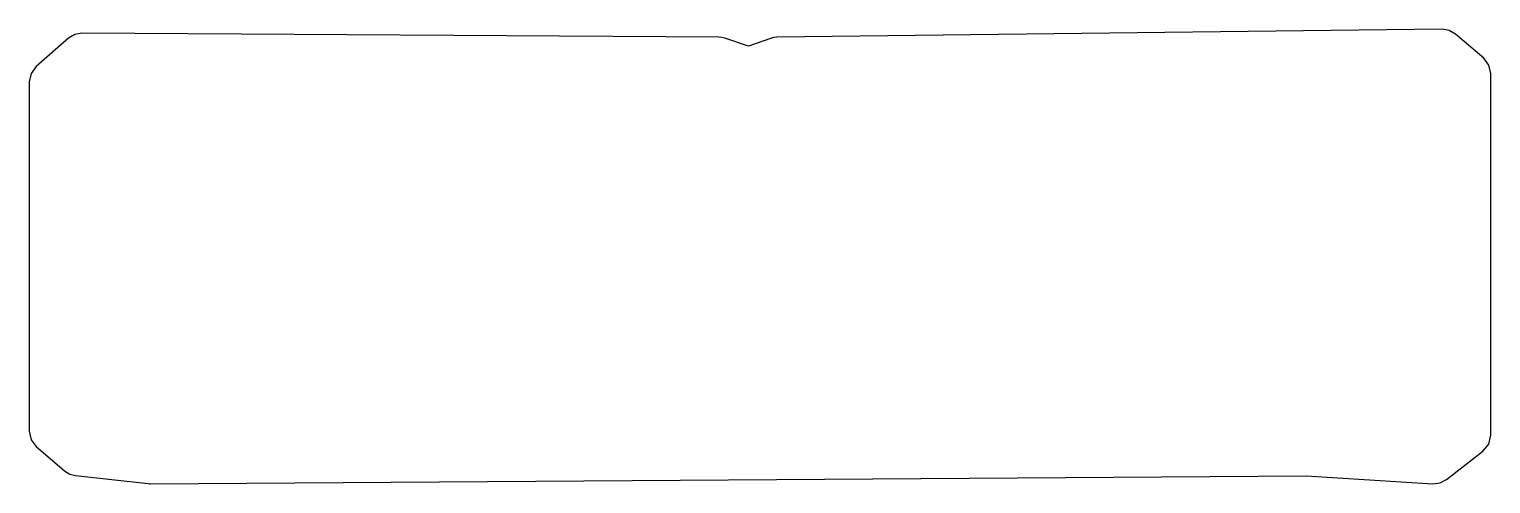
# Model space of a CAD drawing. Header units: millimetres. Extents: x 0 to 72.3, y 0 to 22.5.
import ezdxf

# ---------------------------------------------------------------- set-up
doc = ezdxf.new("R2010")
doc.units = ezdxf.units.MM
doc.layers.add('POCKET', color=7, linetype='Continuous')

msp = doc.modelspace()

# ---------------------------------------------------------------- linework, layer by layer
at = {"layer": 'POCKET'}
for p, q in [((69.888, 22.5), (36.988, 22.1)), ((70.241, 22.44), (69.888, 22.5)), ((70.551, 22.259), (70.241, 22.44)), ((1.941, 22.053), (0.341, 20.653)), ((2.251, 22.237), (1.941, 22.053)), ((2.606, 22.3), (2.251, 22.237)), ((34.106, 22.1), (2.606, 22.3)), ((34.263, 22.087), (34.106, 22.1)), ((34.416, 22.049), (34.263, 22.087)), ((35.589, 21.658), (34.416, 22.049)), ((36.664, 22.042), (35.589, 21.658)), ((36.823, 22.084), (36.664, 22.042)), ((36.988, 22.1), (36.823, 22.084)), ((71.951, 21.059), (70.551, 22.259)), ((72.209, 20.718), (71.951, 21.059)), ((0.089, 20.313), (0, 19.9)), ((0.341, 20.653), (0.089, 20.313)), ((72.3, 20.3), (72.209, 20.718)), ((72.3, 2.4), (72.3, 20.3)), ((0, 19.9), (0, 2.6)), ((0, 2.6), (0.091, 2.182)), ((0.091, 2.182), (0.349, 1.841)), ((72.198, 1.961), (72.3, 2.4)), ((0.349, 1.841), (1.749, 0.641)), ((70.114, 0.211), (71.914, 1.611)), ((71.914, 1.611), (72.198, 1.961)), ((1.749, 0.641), (2.002, 0.483)), ((2.002, 0.483), (2.29, 0.406)), ((2.29, 0.406), (5.89, 0.006)), ((5.89, 0.006), (5.948, 0.001)), ((5.948, 0.001), (6.007, 0)), ((6.007, 0), (63.172, 0.4)), ((63.172, 0.4), (69.437, 0.002)), ((69.437, 0.002), (69.794, 0.044)), ((69.794, 0.044), (70.114, 0.211))]:
    msp.add_line(p, q, dxfattribs=at)

doc.saveas('drawing.dxf')
